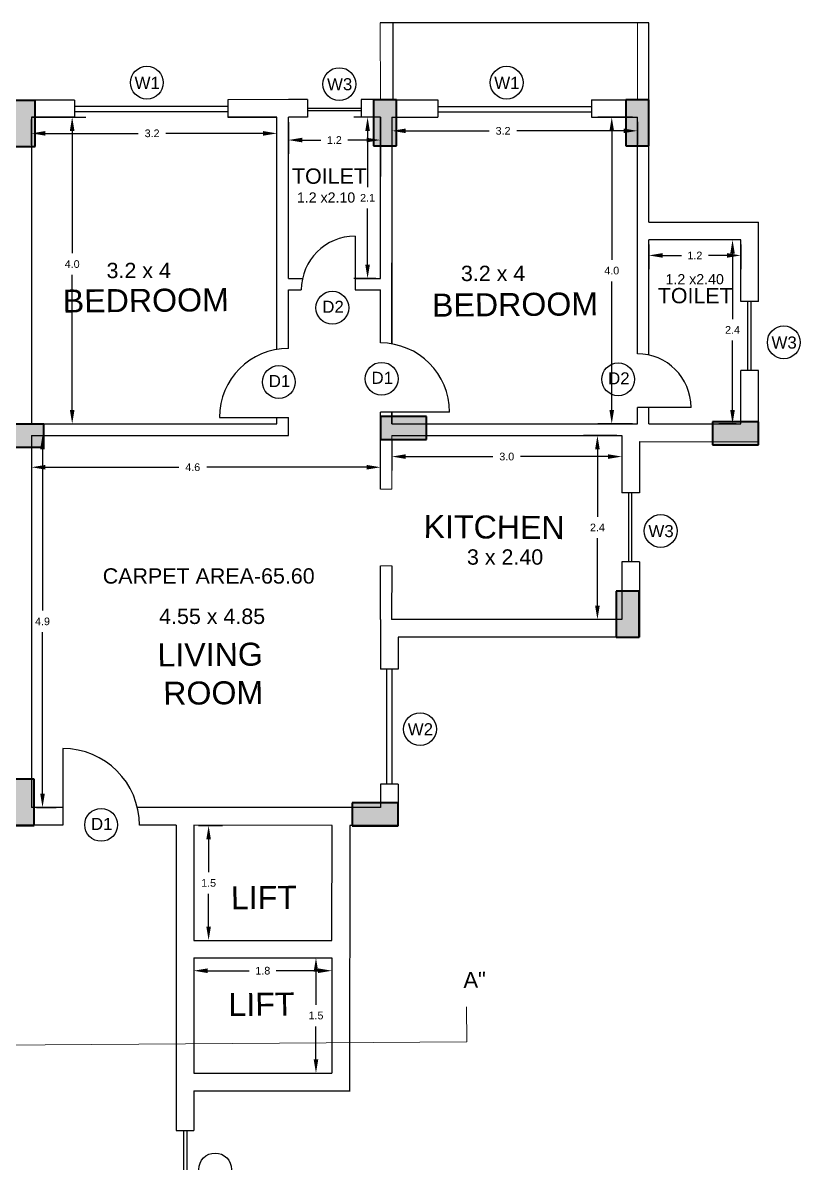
# Model space of a CAD drawing. Header units: metres. Extents: x 15463 to 32022, y 1223 to 33962.
# Drawn here: x 29614.95 to 29625.09, y 4321.9 to 4336.76 of the extents above; entities that cross this region are included whole.
import ezdxf

# ---------------------------------------------------------------- set-up
doc = ezdxf.new("R2010")
doc.units = ezdxf.units.M
doc.header["$LTSCALE"] = 0.1
doc.layers.add('COLUMN', color=7, linetype='Continuous', lineweight=40)
doc.layers.add('text', color=7, linetype='Continuous', lineweight=5)
doc.layers.add('window', color=150, linetype='Continuous')
doc.styles.get("Standard").update_dxf_attribs({"font": 'arial.ttf'})
doc.dimstyles.get("Standard").update_dxf_attribs({"dimtxt": 0.1, "dimasz": 0.18, "dimexe": 0.18, "dimexo": 0.0625, "dimgap": 0.09, "dimtad": 0, "dimtih": 1, "dimtoh": 1, "dimdec": 1, "dimzin": 0, "dimdsep": 46, "dimtxsty": 'Standard', "dimcen": 0.09, "dimadec": 0, "dimazin": 0, "dimtfac": 1, "dimtdec": 1, "dimtofl": 0, "dimtmove": 0, "dimatfit": 3, "dimfxl": 1, "dimtolj": 1, "dimtzin": 0, "dimarcsym": 0})

# ---------------------------------------------------------------- blocks, each defined once
blk = doc.blocks.new('*D357')
at = {"color": 0, "lineweight": -2, "transparency": 16777216}
for p, q in [((29619.764, 4335.472), (29619.764, 4335.175)), ((29622.964, 4335.472), (29622.964, 4335.175)), ((29619.944, 4335.355), (29621.032, 4335.355)), ((29622.784, 4335.355), (29621.393, 4335.355))]:
    blk.add_line(p, q, dxfattribs=at)
at = {"color": 0, "transparency": 16777216}
for points in [[(29619.944, 4335.385), (29619.944, 4335.325), (29619.764, 4335.355)], [(29622.784, 4335.385), (29622.784, 4335.325), (29622.964, 4335.355)]]:
    blk.add_solid(points, dxfattribs=at)
at = {"layer": 'Defpoints', "color": 0, "transparency": 16777216}
for p in [(29619.764, 4335.535), (29622.964, 4335.535), (29619.764, 4335.355)]:
    blk.add_point(p, dxfattribs=at)
at = {"color": 0, "transparency": 16777216, "insert": (29621.213, 4335.355), "char_height": 0.1, "attachment_point": 5}
blk.add_mtext('\\A1;3.2', dxfattribs=at)
blk = doc.blocks.new('*D390')
at = {"color": 0, "lineweight": -2, "transparency": 16777216}
for p, q in [((29618.413, 4335.468), (29618.413, 4335.055)), ((29619.613, 4335.469), (29619.613, 4335.055)), ((29618.593, 4335.235), (29618.837, 4335.235)), ((29619.433, 4335.235), (29619.189, 4335.235))]:
    blk.add_line(p, q, dxfattribs=at)
at = {"color": 0, "transparency": 16777216}
for points in [[(29618.593, 4335.265), (29618.593, 4335.205), (29618.413, 4335.235)], [(29619.433, 4335.265), (29619.433, 4335.205), (29619.613, 4335.235)]]:
    blk.add_solid(points, dxfattribs=at)
at = {"layer": 'Defpoints', "color": 0, "transparency": 16777216}
for p in [(29618.413, 4335.531), (29619.613, 4335.532), (29618.413, 4335.235)]:
    blk.add_point(p, dxfattribs=at)
at = {"color": 0, "transparency": 16777216, "insert": (29619.013, 4335.235), "char_height": 0.1, "attachment_point": 5}
blk.add_mtext('\\A1;1.2', dxfattribs=at)
blk = doc.blocks.new('*D358')
at = {"color": 0, "lineweight": -2, "transparency": 16777216}
for p, q in [((29615.064, 4335.173), (29615.064, 4335.502)), ((29618.264, 4335.173), (29618.264, 4335.502)), ((29615.244, 4335.322), (29616.456, 4335.322)), ((29618.084, 4335.322), (29616.817, 4335.322))]:
    blk.add_line(p, q, dxfattribs=at)
at = {"color": 0, "transparency": 16777216}
for points in [[(29615.244, 4335.352), (29615.244, 4335.292), (29615.064, 4335.322)], [(29618.084, 4335.352), (29618.084, 4335.292), (29618.264, 4335.322)]]:
    blk.add_solid(points, dxfattribs=at)
at = {"layer": 'Defpoints', "color": 0, "transparency": 16777216}
for p in [(29615.064, 4335.322), (29615.064, 4335.11), (29618.264, 4335.11)]:
    blk.add_point(p, dxfattribs=at)
at = {"color": 0, "transparency": 16777216, "insert": (29616.636, 4335.322), "char_height": 0.1, "attachment_point": 5}
blk.add_mtext('\\A1;3.2', dxfattribs=at)
blk = doc.blocks.new('*D391')
at = {"color": 0, "lineweight": -2, "transparency": 16777216}
for p, q in [((29622.902, 4335.535), (29622.45, 4335.535)), ((29622.63, 4335.355), (29622.63, 4333.674)), ((29622.63, 4331.715), (29622.63, 4333.392)), ((29622.902, 4331.535), (29622.45, 4331.535))]:
    blk.add_line(p, q, dxfattribs=at)
at = {"color": 0, "transparency": 16777216}
for points in [[(29622.6, 4335.355), (29622.66, 4335.355), (29622.63, 4335.535)], [(29622.6, 4331.715), (29622.66, 4331.715), (29622.63, 4331.535)]]:
    blk.add_solid(points, dxfattribs=at)
at = {"layer": 'Defpoints', "color": 0, "transparency": 16777216}
for p in [(29622.964, 4335.535), (29622.63, 4331.535), (29622.964, 4331.535)]:
    blk.add_point(p, dxfattribs=at)
at = {"color": 0, "transparency": 16777216, "insert": (29622.63, 4333.533), "char_height": 0.1, "attachment_point": 5}
blk.add_mtext('\\A1;4.0', dxfattribs=at)
blk = doc.blocks.new('*D392')
at = {"color": 0, "lineweight": -2, "transparency": 16777216}
for p, q in [((29623.114, 4333.872), (29623.114, 4333.551)), ((29624.314, 4333.872), (29624.314, 4333.551)), ((29623.294, 4333.731), (29623.538, 4333.731)), ((29624.134, 4333.731), (29623.89, 4333.731))]:
    blk.add_line(p, q, dxfattribs=at)
at = {"color": 0, "transparency": 16777216}
for points in [[(29623.294, 4333.761), (29623.294, 4333.701), (29623.114, 4333.731)], [(29624.134, 4333.761), (29624.134, 4333.701), (29624.314, 4333.731)]]:
    blk.add_solid(points, dxfattribs=at)
at = {"layer": 'Defpoints', "color": 0, "transparency": 16777216}
for p in [(29623.114, 4333.935), (29624.314, 4333.935), (29623.114, 4333.731)]:
    blk.add_point(p, dxfattribs=at)
at = {"color": 0, "transparency": 16777216, "insert": (29623.714, 4333.731), "char_height": 0.1, "attachment_point": 5}
blk.add_mtext('\\A1;1.2', dxfattribs=at)
blk = doc.blocks.new('*D393')
at = {"color": 0, "lineweight": -2, "transparency": 16777216}
for p, q in [((29624.252, 4333.935), (29624.025, 4333.935)), ((29624.205, 4333.755), (29624.205, 4332.9)), ((29624.205, 4331.715), (29624.205, 4332.62)), ((29624.252, 4331.535), (29624.025, 4331.535))]:
    blk.add_line(p, q, dxfattribs=at)
at = {"color": 0, "transparency": 16777216}
for points in [[(29624.175, 4333.755), (29624.235, 4333.755), (29624.205, 4333.935)], [(29624.175, 4331.715), (29624.235, 4331.715), (29624.205, 4331.535)]]:
    blk.add_solid(points, dxfattribs=at)
at = {"layer": 'Defpoints', "color": 0, "transparency": 16777216}
for p in [(29624.314, 4333.935), (29624.205, 4331.535), (29624.314, 4331.535)]:
    blk.add_point(p, dxfattribs=at)
at = {"color": 0, "transparency": 16777216, "insert": (29624.205, 4332.76), "char_height": 0.1, "attachment_point": 5}
blk.add_mtext('\\A1;2.4', dxfattribs=at)
blk = doc.blocks.new('*D394')
at = {"color": 0, "lineweight": -2, "transparency": 16777216}
for p, q in [((29619.551, 4335.532), (29619.266, 4335.532)), ((29619.446, 4335.352), (29619.446, 4334.622)), ((29619.446, 4333.612), (29619.446, 4334.341)), ((29619.552, 4333.432), (29619.266, 4333.432))]:
    blk.add_line(p, q, dxfattribs=at)
at = {"color": 0, "transparency": 16777216}
for points in [[(29619.416, 4335.352), (29619.476, 4335.352), (29619.446, 4335.532)], [(29619.416, 4333.612), (29619.476, 4333.612), (29619.446, 4333.432)]]:
    blk.add_solid(points, dxfattribs=at)
at = {"layer": 'Defpoints', "color": 0, "transparency": 16777216}
for p in [(29619.613, 4335.532), (29619.446, 4333.432), (29619.614, 4333.432)]:
    blk.add_point(p, dxfattribs=at)
at = {"color": 0, "transparency": 16777216, "insert": (29619.446, 4334.482), "char_height": 0.1, "attachment_point": 5}
blk.add_mtext('\\A1;2.1', dxfattribs=at)
blk = doc.blocks.new('*D359')
at = {"color": 0, "lineweight": -2, "transparency": 16777216}
for p, q in [((29615.127, 4335.535), (29615.774, 4335.535)), ((29615.594, 4335.355), (29615.594, 4333.759)), ((29615.594, 4331.715), (29615.594, 4333.477)), ((29615.289, 4331.535), (29615.774, 4331.535))]:
    blk.add_line(p, q, dxfattribs=at)
at = {"color": 0, "transparency": 16777216}
for points in [[(29615.564, 4335.355), (29615.624, 4335.355), (29615.594, 4335.535)], [(29615.564, 4331.715), (29615.624, 4331.715), (29615.594, 4331.535)]]:
    blk.add_solid(points, dxfattribs=at)
at = {"layer": 'Defpoints', "color": 0, "transparency": 16777216}
for p in [(29615.064, 4335.535), (29615.227, 4331.535), (29615.594, 4331.535)]:
    blk.add_point(p, dxfattribs=at)
at = {"color": 0, "transparency": 16777216, "insert": (29615.594, 4333.618), "char_height": 0.1, "attachment_point": 5}
blk.add_mtext('\\A1;4.0', dxfattribs=at)
blk = doc.blocks.new('*D395')
at = {"color": 0, "lineweight": -2, "transparency": 16777216}
for p, q in [((29622.697, 4331.385), (29622.263, 4331.385)), ((29622.443, 4331.205), (29622.443, 4330.325)), ((29622.443, 4329.165), (29622.443, 4330.044)), ((29622.697, 4328.985), (29622.263, 4328.985))]:
    blk.add_line(p, q, dxfattribs=at)
at = {"color": 0, "transparency": 16777216}
for points in [[(29622.413, 4331.205), (29622.473, 4331.205), (29622.443, 4331.385)], [(29622.413, 4329.165), (29622.473, 4329.165), (29622.443, 4328.985)]]:
    blk.add_solid(points, dxfattribs=at)
at = {"layer": 'Defpoints', "color": 0, "transparency": 16777216}
for p in [(29622.76, 4331.385), (29622.443, 4328.985), (29622.76, 4328.985)]:
    blk.add_point(p, dxfattribs=at)
at = {"color": 0, "transparency": 16777216, "insert": (29622.443, 4330.185), "char_height": 0.1, "attachment_point": 5}
blk.add_mtext('\\A1;2.4', dxfattribs=at)
blk = doc.blocks.new('*D360')
at = {"color": 0, "lineweight": -2, "transparency": 16777216}
for p, q in [((29619.762, 4331.322), (29619.762, 4330.929)), ((29622.76, 4331.322), (29622.76, 4330.929)), ((29619.942, 4331.109), (29621.08, 4331.109)), ((29622.58, 4331.109), (29621.442, 4331.109))]:
    blk.add_line(p, q, dxfattribs=at)
at = {"color": 0, "transparency": 16777216}
for points in [[(29619.942, 4331.139), (29619.942, 4331.079), (29619.762, 4331.109)], [(29622.58, 4331.139), (29622.58, 4331.079), (29622.76, 4331.109)]]:
    blk.add_solid(points, dxfattribs=at)
at = {"layer": 'Defpoints', "color": 0, "transparency": 16777216}
for p in [(29622.76, 4331.385), (29619.762, 4331.384), (29619.762, 4331.109)]:
    blk.add_point(p, dxfattribs=at)
at = {"color": 0, "transparency": 16777216, "insert": (29621.261, 4331.109), "char_height": 0.1, "attachment_point": 5}
blk.add_mtext('\\A1;3.0', dxfattribs=at)
blk = doc.blocks.new('*D396')
at = {"color": 0, "lineweight": -2, "transparency": 16777216}
for p, q in [((29615.127, 4331.385), (29615.387, 4331.385)), ((29615.207, 4331.205), (29615.207, 4329.101)), ((29615.207, 4326.715), (29615.207, 4328.819)), ((29615.127, 4326.535), (29615.387, 4326.535))]:
    blk.add_line(p, q, dxfattribs=at)
at = {"color": 0, "transparency": 16777216}
for points in [[(29615.177, 4331.205), (29615.237, 4331.205), (29615.207, 4331.385)], [(29615.177, 4326.715), (29615.237, 4326.715), (29615.207, 4326.535)]]:
    blk.add_solid(points, dxfattribs=at)
at = {"layer": 'Defpoints', "color": 0, "transparency": 16777216}
for p in [(29615.064, 4331.385), (29615.064, 4326.535), (29615.207, 4326.535)]:
    blk.add_point(p, dxfattribs=at)
at = {"color": 0, "transparency": 16777216, "insert": (29615.207, 4328.96), "char_height": 0.1, "attachment_point": 5}
blk.add_mtext('\\A1;4.9', dxfattribs=at)
blk = doc.blocks.new('*D361')
at = {"color": 0, "lineweight": -2, "transparency": 16777216}
for p, q in [((29615.064, 4331.223), (29615.064, 4330.79)), ((29619.614, 4330.884), (29619.614, 4331.15)), ((29615.244, 4330.97), (29616.983, 4330.97)), ((29619.434, 4330.97), (29617.349, 4330.97))]:
    blk.add_line(p, q, dxfattribs=at)
at = {"color": 0, "transparency": 16777216}
for points in [[(29615.244, 4331), (29615.244, 4330.94), (29615.064, 4330.97)], [(29619.434, 4331), (29619.434, 4330.94), (29619.614, 4330.97)]]:
    blk.add_solid(points, dxfattribs=at)
at = {"layer": 'Defpoints', "color": 0, "transparency": 16777216}
for p in [(29615.064, 4331.285), (29615.064, 4330.97), (29619.614, 4330.821)]:
    blk.add_point(p, dxfattribs=at)
at = {"color": 0, "transparency": 16777216, "insert": (29617.166, 4330.97), "char_height": 0.1, "attachment_point": 5}
blk.add_mtext('\\A1;4.6', dxfattribs=at)
blk = doc.blocks.new('ht')
h = blk.add_hatch(color=256)
h.dxf.hatch_style = 1
h.paths.add_polyline_path([(-0.879, 1.058), (-1.179, 1.058), (-1.179, 0.458), (-0.879, 0.458)])
for p, q in [((-1.179, 1.058), (-0.879, 1.058)), ((-1.179, 0.458), (-1.179, 1.058)), ((-0.879, 1.058), (-0.879, 0.458)), ((-0.879, 0.458), (-1.179, 0.458))]:
    blk.add_line(p, q)
blk = doc.blocks.new('*D397')
at = {"color": 0, "lineweight": -2, "transparency": 16777216}
for p, q in [((29617.242, 4326.299), (29617.553, 4326.299)), ((29617.373, 4326.119), (29617.373, 4325.692)), ((29617.373, 4324.983), (29617.373, 4325.41)), ((29617.242, 4324.803), (29617.553, 4324.803))]:
    blk.add_line(p, q, dxfattribs=at)
at = {"color": 0, "transparency": 16777216}
for points in [[(29617.343, 4326.119), (29617.403, 4326.119), (29617.373, 4326.299)], [(29617.343, 4324.983), (29617.403, 4324.983), (29617.373, 4324.803)]]:
    blk.add_solid(points, dxfattribs=at)
at = {"layer": 'Defpoints', "color": 0, "transparency": 16777216}
for p in [(29617.18, 4326.299), (29617.18, 4324.803), (29617.373, 4324.803)]:
    blk.add_point(p, dxfattribs=at)
at = {"color": 0, "transparency": 16777216, "insert": (29617.373, 4325.551), "char_height": 0.1, "attachment_point": 5}
blk.add_mtext('\\A1;1.5', dxfattribs=at)
blk = doc.blocks.new('*D398')
at = {"color": 0, "lineweight": -2, "transparency": 16777216}
for p, q in [((29617.18, 4324.51), (29617.18, 4324.227)), ((29617.36, 4324.407), (29617.904, 4324.407)), ((29618.8, 4324.407), (29618.256, 4324.407)), ((29618.98, 4324.51), (29618.98, 4324.227))]:
    blk.add_line(p, q, dxfattribs=at)
at = {"color": 0, "transparency": 16777216}
for points in [[(29617.36, 4324.437), (29617.36, 4324.377), (29617.18, 4324.407)], [(29618.8, 4324.437), (29618.8, 4324.377), (29618.98, 4324.407)]]:
    blk.add_solid(points, dxfattribs=at)
at = {"layer": 'Defpoints', "color": 0, "transparency": 16777216}
for p in [(29617.18, 4324.573), (29618.98, 4324.573), (29618.98, 4324.407)]:
    blk.add_point(p, dxfattribs=at)
at = {"color": 0, "transparency": 16777216, "insert": (29618.08, 4324.407), "char_height": 0.1, "attachment_point": 5}
blk.add_mtext('\\A1;1.8', dxfattribs=at)
blk = doc.blocks.new('*D399')
at = {"color": 0, "lineweight": -2, "transparency": 16777216}
for p, q in [((29617.242, 4324.573), (29618.953, 4324.573)), ((29618.773, 4324.393), (29618.773, 4323.964)), ((29618.773, 4323.253), (29618.773, 4323.681)), ((29617.243, 4323.073), (29618.953, 4323.073))]:
    blk.add_line(p, q, dxfattribs=at)
at = {"color": 0, "transparency": 16777216}
for points in [[(29618.803, 4324.393), (29618.743, 4324.393), (29618.773, 4324.573)], [(29618.803, 4323.253), (29618.743, 4323.253), (29618.773, 4323.073)]]:
    blk.add_solid(points, dxfattribs=at)
at = {"layer": 'Defpoints', "color": 0, "transparency": 16777216}
for p in [(29617.18, 4324.573), (29617.18, 4323.073), (29618.773, 4323.073)]:
    blk.add_point(p, dxfattribs=at)
at = {"color": 0, "transparency": 16777216, "insert": (29618.773, 4323.823), "char_height": 0.1, "attachment_point": 5}
blk.add_mtext('\\A1;1.5', dxfattribs=at)

msp = doc.modelspace()

# ---------------------------------------------------------------- linework, layer by layer
for p, q in [((29623.114, 4336.763), (29619.609, 4336.763)), ((29619.775, 4336.763), (29619.775, 4335.761)), ((29623.114, 4335.763), (29623.114, 4336.763)), ((29614.276, 4335.756), (29615.066, 4335.754)), ((29615.624, 4335.756), (29614.834, 4335.754)), ((29615.064, 4335.754), (29615.064, 4335.754)), ((29615.066, 4335.757), (29615.066, 4335.754)), ((29618.414, 4335.762), (29617.624, 4335.76)), ((29618.663, 4335.762), (29618.413, 4335.762)), ((29618.663, 4335.762), (29618.413, 4335.762)), ((29619.613, 4335.762), (29619.363, 4335.762)), ((29619.613, 4335.762), (29619.363, 4335.762)), ((29619.775, 4335.761), (29620.364, 4335.761)), ((29622.364, 4335.761), (29622.964, 4335.761)), ((29623.114, 4334.165), (29623.114, 4335.763)), ((29615.064, 4335.535), (29615.624, 4335.535)), ((29615.624, 4335.535), (29615.064, 4335.535)), ((29615.064, 4335.535), (29615.064, 4331.535)), ((29617.624, 4335.535), (29618.264, 4335.535)), ((29618.264, 4335.535), (29617.624, 4335.535)), ((29618.264, 4332.505), (29618.264, 4335.535)), ((29618.414, 4333.432), (29618.413, 4335.532)), ((29618.663, 4335.532), (29618.413, 4335.532)), ((29619.613, 4335.532), (29619.363, 4335.532)), ((29619.614, 4333.432), (29619.613, 4335.532)), ((29619.613, 4335.532), (29619.614, 4334.761)), ((29619.764, 4335.535), (29620.364, 4335.535)), ((29619.764, 4335.535), (29619.764, 4332.577)), ((29622.364, 4335.535), (29622.964, 4335.535)), ((29622.964, 4332.449), (29622.964, 4335.535)), ((29623.114, 4334.165), (29624.544, 4334.165)), ((29624.544, 4333.129), (29624.544, 4334.165)), ((29619.282, 4333.982), (29619.282, 4333.282)), ((29623.114, 4332.433), (29623.114, 4333.935)), ((29624.314, 4333.935), (29623.114, 4333.935)), ((29624.314, 4333.129), (29624.314, 4333.935)), ((29619.764, 4332.577), (29619.764, 4333.635)), ((29624.314, 4333.129), (29624.314, 4333.635)), ((29618.413, 4333.432), (29618.598, 4333.432)), ((29619.282, 4333.432), (29619.613, 4333.432)), ((29618.413, 4333.282), (29618.582, 4333.282)), ((29618.414, 4332.518), (29618.414, 4333.282)), ((29619.282, 4333.282), (29619.613, 4333.282)), ((29619.614, 4332.59), (29619.614, 4333.282)), ((29624.314, 4331.535), (29624.314, 4332.229)), ((29624.314, 4331.535), (29624.314, 4332.229)), ((29624.544, 4331.302), (29624.544, 4332.229)), ((29619.614, 4330.685), (29619.614, 4331.69)), ((29620.514, 4331.69), (29619.614, 4331.69)), ((29619.764, 4331.535), (29619.764, 4331.69)), ((29619.764, 4331.69), (29619.764, 4331.535)), ((29622.964, 4331.535), (29622.964, 4331.749)), ((29623.664, 4331.749), (29622.964, 4331.749)), ((29623.114, 4331.535), (29623.114, 4331.749)), ((29615.064, 4331.535), (29618.264, 4331.535)), ((29617.514, 4331.618), (29618.414, 4331.618)), ((29618.264, 4331.535), (29618.264, 4331.618)), ((29618.414, 4331.385), (29618.414, 4331.618)), ((29619.764, 4331.535), (29622.964, 4331.535)), ((29623.114, 4331.535), (29623.264, 4331.535)), ((29623.114, 4331.535), (29624.314, 4331.535)), ((29615.064, 4331.385), (29618.414, 4331.385)), ((29615.064, 4331.385), (29615.064, 4326.535)), ((29619.762, 4331.385), (29622.76, 4331.385)), ((29622.76, 4331.385), (29622.76, 4330.635)), ((29622.99, 4331.305), (29622.99, 4330.635)), ((29622.99, 4331.305), (29624.544, 4331.302)), ((29619.614, 4328.985), (29619.614, 4329.685)), ((29619.761, 4329.685), (29619.76, 4328.985)), ((29622.76, 4329.735), (29622.76, 4328.985)), ((29622.99, 4329.735), (29622.99, 4328.755)), ((29619.614, 4328.985), (29619.614, 4328.338)), ((29622.76, 4328.985), (29619.76, 4328.985)), ((29622.99, 4328.755), (29619.844, 4328.755)), ((29619.844, 4328.755), (29619.844, 4328.338)), ((29615.471, 4327.304), (29615.471, 4326.304)), ((29619.614, 4326.838), (29619.614, 4326.535)), ((29619.844, 4326.838), (29619.844, 4326.298)), ((29615.471, 4326.535), (29615.064, 4326.535)), ((29619.614, 4326.535), (29616.444, 4326.535)), ((29619.41, 4326.535), (29617.18, 4326.535)), ((29614.429, 4326.304), (29615.064, 4326.305)), ((29615.471, 4326.304), (29614.836, 4326.305)), ((29616.95, 4326.303), (29616.471, 4326.304)), ((29616.95, 4326.303), (29616.95, 4322.326)), ((29617.18, 4326.303), (29617.18, 4324.803)), ((29618.983, 4326.299), (29617.18, 4326.303)), ((29618.98, 4324.803), (29618.983, 4326.299)), ((29619.213, 4326.299), (29619.21, 4322.843)), ((29619.844, 4326.298), (29619.213, 4326.299)), ((29617.18, 4324.803), (29618.98, 4324.803)), ((29617.18, 4324.573), (29617.18, 4323.073)), ((29617.18, 4324.573), (29618.98, 4324.573)), ((29618.98, 4324.573), (29618.98, 4323.073)), ((29617.18, 4323.073), (29618.98, 4323.073)), ((29617.18, 4322.843), (29617.18, 4322.326)), ((29617.18, 4322.843), (29619.218, 4322.843))]:
    msp.add_line(p, q)
at = {"color": 251, "true_color": 0x636466}
for centre in [(29616.568, 4335.983), (29619.077, 4335.964), (29621.259, 4335.983), (29618.987, 4333.049), (29624.873, 4332.598), (29618.289, 4332.081), (29619.629, 4332.123), (29622.714, 4332.116), (29623.268, 4330.139), (29620.13, 4327.556), (29615.971, 4326.308), (29617.458, 4321.817)]:
    msp.add_circle(centre, 0.214, dxfattribs=at)
for centre, radius, start, end in [((29619.282, 4333.282), 0.7, 90, 180), ((29619.614, 4331.69), 0.9, 0, 90), ((29618.414, 4331.618), 0.9, 90, 180), ((29622.964, 4331.749), 0.7, 0, 90), ((29615.471, 4326.304), 1, 0, 90)]:
    msp.add_arc(centre, radius, start, end)
at = {"layer": 'text'}
for p, q in [((29619.613, 4335.762), (29619.609, 4336.763)), ((29622.964, 4335.761), (29622.964, 4336.763)), ((29619.762, 4330.685), (29619.762, 4331.385)), ((29619.762, 4330.685), (29619.614, 4330.685)), ((29619.762, 4329.685), (29619.614, 4329.685)), ((29620.741, 4323.48), (29620.738, 4323.935)), ((29604.992, 4323.373), (29620.741, 4323.48))]:
    msp.add_line(p, q, dxfattribs=at)
at = {"layer": 'window', "color": 150, "true_color": 0x0080ff}
for p, q in [((29615.624, 4335.756), (29615.624, 4335.535)), ((29617.624, 4335.76), (29617.624, 4335.535)), ((29618.663, 4335.762), (29618.663, 4335.532)), ((29619.363, 4335.762), (29619.363, 4335.532)), ((29620.364, 4335.761), (29620.364, 4335.535)), ((29622.364, 4335.761), (29622.364, 4335.535)), ((29617.624, 4335.672), (29615.624, 4335.672)), ((29617.624, 4335.601), (29615.624, 4335.601)), ((29619.363, 4335.647), (29618.663, 4335.647)), ((29619.363, 4335.616), (29618.663, 4335.616)), ((29622.364, 4335.67), (29620.364, 4335.67)), ((29622.364, 4335.599), (29620.364, 4335.599)), ((29624.544, 4333.129), (29624.314, 4333.129)), ((29624.404, 4332.229), (29624.404, 4333.129)), ((29624.446, 4332.229), (29624.446, 4333.129)), ((29624.544, 4332.229), (29624.314, 4332.229)), ((29622.99, 4330.635), (29622.76, 4330.635)), ((29622.852, 4329.735), (29622.852, 4330.635)), ((29622.894, 4329.735), (29622.894, 4330.635)), ((29622.99, 4329.735), (29622.76, 4329.735)), ((29619.844, 4328.338), (29619.614, 4328.338)), ((29619.695, 4326.838), (29619.695, 4328.338)), ((29619.766, 4326.838), (29619.766, 4328.338)), ((29619.844, 4326.838), (29619.614, 4326.838)), ((29616.95, 4322.326), (29617.18, 4322.326)), ((29617.045, 4322.326), (29617.045, 4321.426)), ((29617.087, 4322.326), (29617.087, 4321.426))]:
    msp.add_line(p, q, dxfattribs=at)

# ---------------------------------------------------------------- block references
at = {"layer": 'COLUMN', "xscale": -1}
for p, rotation in [((29615.992, 4336.21), 180), ((29620.701, 4336.216), 180), ((29623.993, 4336.219), 180), ((29620.672, 4330.451), 90), ((29625.002, 4330.383), 90), ((29615.684, 4330.353), 90), ((29623.868, 4329.811), 180), ((29615.979, 4327.36), 180), ((29620.302, 4325.416), 90)]:
    msp.add_blockref('ht', p, dxfattribs=dict(at, rotation=rotation))

# ---------------------------------------------------------------- texts
at = {"color": 251, "true_color": 0x636466}
for s, p in [('W1', (29616.408, 4335.902)), ('W3', (29618.917, 4335.884)), ('W1', (29621.098, 4335.902)), ('D2', (29618.855, 4332.983)), ('W3', (29624.713, 4332.517)), ('D1', (29618.157, 4332.015)), ('D1', (29619.497, 4332.057)), ('D2', (29622.582, 4332.05)), ('W3', (29623.108, 4330.059)), ('W2', (29619.97, 4327.476)), ('D1', (29615.839, 4326.242))]:
    msp.add_text(s, height=0.1573, dxfattribs=at).set_placement(p)
for s, p in [('1.2 x2.10', (29618.525, 4334.42)), ('1.2 x2.40', (29623.332, 4333.355))]:
    msp.add_text(s, height=0.1322).set_placement(p)
at = {"char_height": 0.2}
for s, insert, attachment_point in [('TOILET', (29619.438, 4334.865), 3), ('3.2 x 4', (29616.881, 4333.432), 9), ('3.2 x 4', (29621.502, 4333.394), 9), ('TOILET', (29624.208, 4333.307), 3), ('3 x 2.40', (29621.736, 4329.697), 9), ('4.55 x 4.85', (29618.11, 4328.924), 9)]:
    msp.add_mtext(s, dxfattribs=dict(at, insert=insert, attachment_point=attachment_point))
at = {"char_height": 0.3}
for s, insert, attachment_point, rotation in [('BEDROOM', (29615.47, 4333.286), 1, 0.5), ('BEDROOM', (29620.285, 4333.232), 1, 0.5), ('KITCHEN', (29622.017, 4330.332), 3, 359.5), ('LIVING ROOM', (29618.086, 4327.88), 9, 0.5), ('LIFT', (29617.662, 4325.507), 1, 0.5), ('LIFT', (29617.63, 4324.116), 1, 0.5)]:
    msp.add_mtext_dynamic_manual_height_columns(s, width=0.01982, gutter_width=1, heights=[0], dxfattribs=dict(at, insert=insert, attachment_point=attachment_point, rotation=rotation))
at = {"color": 7, "insert": (29618.756, 4329.45), "char_height": 0.2, "attachment_point": 9}
msp.add_mtext('CARPET AREA-65.60', dxfattribs=at)
at = {"layer": 'text'}
msp.add_text('A"', height=0.2072, rotation=1.0882, dxfattribs=at).set_placement((29620.696, 4324.181))

# ---------------------------------------------------------------- dimensions: what is measured, and where the dimension line sits
for base, p1, p2, angle, picture, middle in [((29615.594, 4331.535), (29615.064, 4335.535), (29615.227, 4331.535), 90, '*D359', (29615.594, 4333.618)), ((29615.064281977, 4330.969953163), (29619.614281977, 4330.821236032), (29615.064281977, 4331.285370585), 180, '*D361', (29617.165522785, 4330.969953163))]:
    dim = msp.add_linear_dim(base=base, p1=p1, p2=p2, angle=angle, dimstyle='Standard')
    dim.commit()
    dim.dimension.update_dxf_attribs({"geometry": picture, "text_midpoint": middle, "dimtype": 160})
for base, p1, p2, angle, picture, middle in [((29615.064, 4335.322), (29618.264, 4335.11), (29615.064, 4335.11), 180, '*D358', (29616.636, 4335.322)), ((29619.764, 4335.355), (29622.964, 4335.535), (29619.764, 4335.535), 180, '*D357', (29621.213, 4335.355)), ((29622.63, 4331.535), (29622.964, 4335.535), (29622.964, 4331.535), 90, '*D391', (29622.63, 4333.533)), ((29624.205, 4331.535), (29624.314, 4333.935), (29624.314, 4331.535), 90, '*D393', (29624.205, 4332.76)), ((29615.206895019, 4326.534676036), (29615.064281977, 4331.384676036), (29615.064281977, 4326.534676036), 90, '*D396', (29615.206895019, 4328.959676036)), ((29622.443, 4328.985), (29622.76, 4331.385), (29622.76, 4328.985), 90, '*D395', (29622.443, 4330.185))]:
    dim = msp.add_linear_dim(base=base, p1=p1, p2=p2, angle=angle, dimstyle='Standard', override={"dimtxt": 0.1})
    dim.commit()
    dim.dimension.update_dxf_attribs({"geometry": picture, "text_midpoint": middle, "dimtype": 160})
for base, p1, p2, angle, picture, middle in [((29618.413, 4335.235), (29619.613, 4335.532), (29618.413, 4335.531), 180, '*D390', (29619.013, 4335.235)), ((29619.446, 4333.432), (29619.613, 4335.532), (29619.614, 4333.432), 90, '*D394', (29619.446, 4334.482)), ((29623.114, 4333.731), (29624.314, 4333.935), (29623.114, 4333.935), 180, '*D392', (29623.714, 4333.731)), ((29619.762, 4331.109), (29622.76, 4331.385), (29619.762, 4331.384), 180, '*D360', (29621.261, 4331.109))]:
    dim = msp.add_linear_dim(base=base, p1=p1, p2=p2, angle=angle, dimstyle='Standard', override={"dimtxt": 0.1})
    dim.commit()
    dim.dimension.update_dxf_attribs({"geometry": picture, "text_midpoint": middle})
for p1, p2, distance, picture, middle in [((29617.18, 4326.299), (29617.18, 4324.803), 0.193, '*D397', (29617.373, 4325.551)), ((29617.18, 4324.573), (29617.18, 4323.073), 1.593, '*D399', (29618.773, 4323.823))]:
    dim = msp.add_aligned_dim(p1=p1, p2=p2, distance=distance, dimstyle='Standard')
    dim.commit()
    dim.dimension.update_dxf_attribs({"geometry": picture, "text_midpoint": middle})
dim = msp.add_linear_dim(base=(29618.98, 4324.407), p1=(29617.18, 4324.573), p2=(29618.98, 4324.573), dimstyle='Standard')
dim.commit()
dim.dimension.update_dxf_attribs({"geometry": '*D398', "text_midpoint": (29618.08, 4324.407)})

doc.saveas('drawing.dxf')
